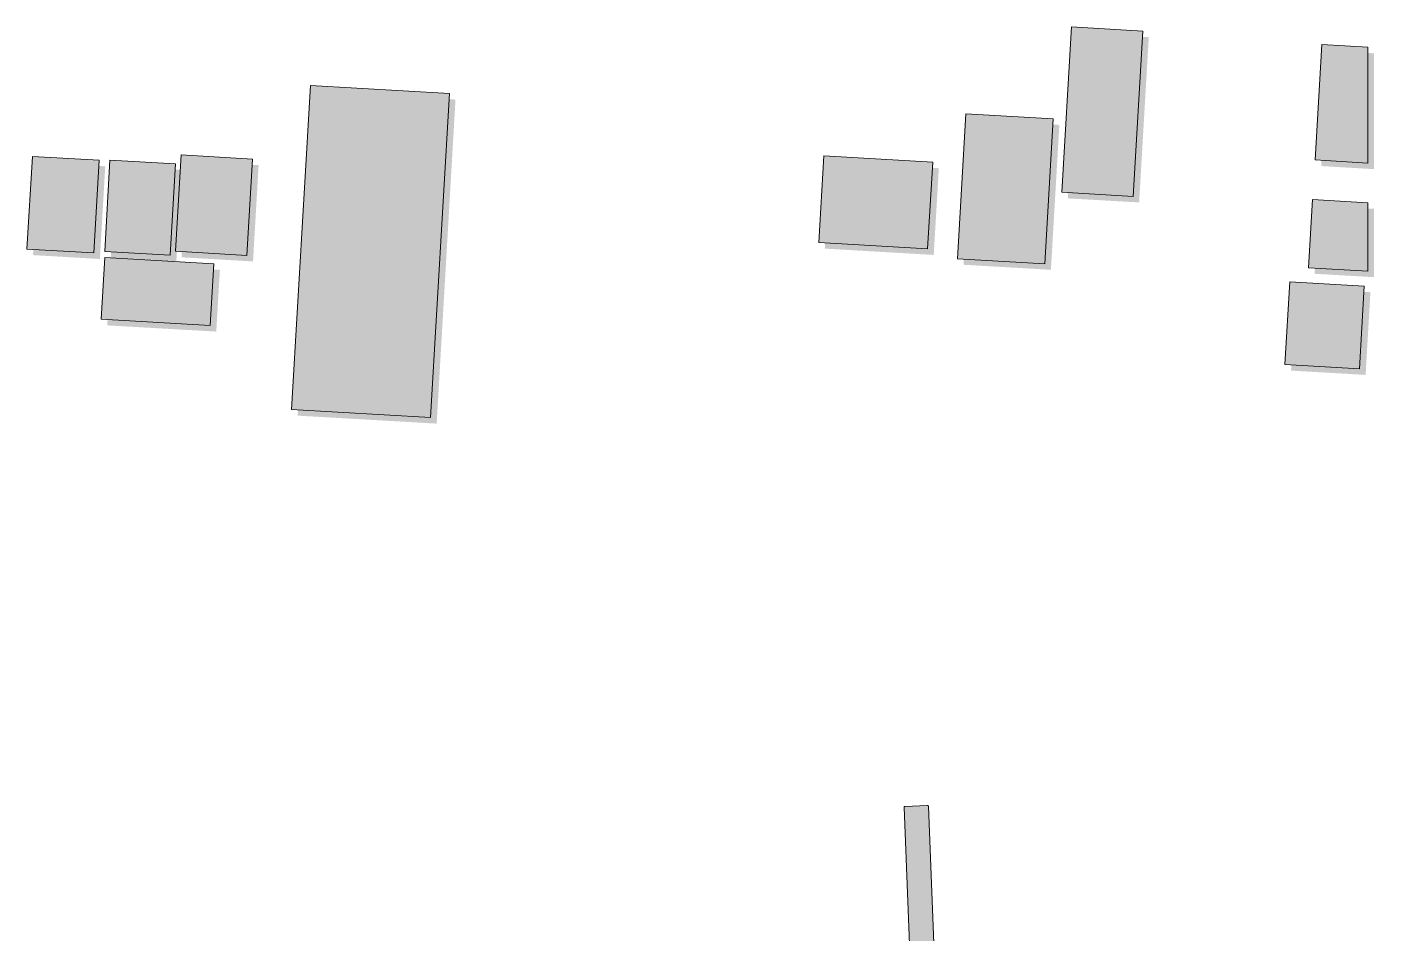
# Model space of a CAD drawing. Header units: metres. Extents: x 305859 to 307221, y 9155922 to 9156786.
# Drawn here: x 307024.8 to 307190.8, y 9156615.8 to 9156727.5 of the extents above; entities that cross this region are included whole.
import ezdxf

# ---------------------------------------------------------------- set-up
doc = ezdxf.new("R2010")
doc.units = ezdxf.units.M
for name, color, linetype, lineweight, true_color in [('B-BAYANGAN', 7, 'Continuous', 0, 0x76786c), ('J-PERKERASAN_JALAN', 7, 'Continuous', 9, 0x989896), ('K-BANGUNAN_LUAR_TAPAK', 7, 'Continuous', 9, 0xdedede)]:
    doc.layers.add(name, color=color, linetype=linetype, lineweight=lineweight, true_color=true_color)

msp = doc.modelspace()

# ---------------------------------------------------------------- hatches: boundary and pattern name
at = {"layer": 'B-BAYANGAN', "true_color": 0x76786c}
h = msp.add_hatch(color=8, dxfattribs=at)
h.dxf.hatch_style = 1
h.paths.add_polyline_path([(307162.99, 9156726.2), (307161.8, 9156705.84), (307153.01, 9156706.34), (307154.2, 9156726.71), (307162.99, 9156726.2)])
h = msp.add_hatch(color=8, dxfattribs=at)
h.dxf.hatch_style = 1
h.paths.add_polyline_path([(307190.75, 9156724.21), (307190.75, 9156709.94), (307184.24, 9156710.32), (307185.06, 9156724.53), (307190.75, 9156724.21)])
h = msp.add_hatch(color=8, dxfattribs=at)
h.dxf.hatch_style = 1
h.paths.add_polyline_path([(307077.56, 9156718.51), (307075.24, 9156678.59), (307058.12, 9156679.57), (307060.46, 9156719.51), (307077.56, 9156718.51)])
h = msp.add_hatch(color=8, dxfattribs=at)
h.dxf.hatch_style = 1
h.paths.add_polyline_path([(307151.97, 9156715.39), (307150.93, 9156697.54), (307140.16, 9156698.16), (307141.2, 9156716.01), (307151.97, 9156715.39)])
h = msp.add_hatch(color=8, dxfattribs=at)
h.dxf.hatch_style = 1
h.paths.add_polyline_path([(307034.4, 9156710.29), (307033.74, 9156698.87), (307025.5, 9156699.35), (307026.17, 9156710.76), (307034.4, 9156710.29)])
h = msp.add_hatch(color=8, dxfattribs=at)
h.dxf.hatch_style = 1
h.paths.add_polyline_path([(307043.81, 9156709.83), (307043.16, 9156698.6), (307035.08, 9156699.06), (307035.73, 9156710.29), (307043.81, 9156709.83)])
h = msp.add_hatch(color=8, dxfattribs=at)
h.dxf.hatch_style = 1
h.paths.add_polyline_path([(307053.3, 9156710.43), (307052.61, 9156698.57), (307043.8, 9156699.08), (307044.49, 9156710.94), (307053.3, 9156710.43)])
h = msp.add_hatch(color=8, dxfattribs=at)
h.dxf.hatch_style = 1
h.paths.add_polyline_path([(307137.12, 9156710.06), (307136.49, 9156699.37), (307123.07, 9156700.15), (307123.69, 9156710.84), (307137.12, 9156710.06)])
h = msp.add_hatch(color=8, dxfattribs=at)
h.dxf.hatch_style = 1
h.paths.add_polyline_path([(307190.75, 9156705.05), (307190.75, 9156696.63), (307183.43, 9156697.05), (307183.92, 9156705.44), (307190.75, 9156705.05)])
h = msp.add_hatch(color=8, dxfattribs=at)
h.dxf.hatch_style = 1
h.paths.add_polyline_path([(307048.53, 9156697.53), (307048.08, 9156689.93), (307034.65, 9156690.69), (307035.08, 9156698.3), (307048.53, 9156697.53)])
h = msp.add_hatch(color=8, dxfattribs=at)
h.dxf.hatch_style = 1
h.paths.add_polyline_path([(307190.3, 9156694.78), (307189.71, 9156684.59), (307180.52, 9156685.12), (307181.11, 9156695.31), (307190.3, 9156694.78)])
at = {"layer": 'J-PERKERASAN_JALAN', "true_color": 0xa8a8a6}
h = msp.add_hatch(color=253, dxfattribs=at)
h.dxf.hatch_style = 1
h.paths.add_polyline_path([(307070.13, 9156531.94), (307076.35, 9156531.18), (307076.8, 9156531.16), (307097.86, 9156531), (307098.52, 9156531.05), (307105.38, 9156532.15), (307105.87, 9156532.26), (307106.33, 9156532.42), (307106.78, 9156532.65), (307109.22, 9156534.09), (307109.59, 9156534.33), (307116.3, 9156539.34), (307116.37, 9156539.39), (307116.52, 9156539.48), (307116.6, 9156539.52), (307119.56, 9156541), (307119.64, 9156541.04), (307119.79, 9156541.1), (307119.92, 9156541.13), (307120.07, 9156541.16), (307120.16, 9156541.18), (307125.95, 9156541.77), (307126.08, 9156541.78), (307126.32, 9156541.78), (307126.44, 9156541.77), (307130.73, 9156541.16), (307131.26, 9156541.12), (307131.79, 9156541.15), (307132.31, 9156541.25), (307132.81, 9156541.42), (307133.29, 9156541.65), (307133.73, 9156541.95), (307134.12, 9156542.3), (307134.47, 9156542.69), (307134.77, 9156543.14), (307135, 9156543.61), (307135.16, 9156544.12), (307135.26, 9156544.64), (307135.29, 9156545.17), (307134.87, 9156579.59), (307134.87, 9156579.7), (307132.84, 9156631.28), (307132.84, 9156631.4), (307132.96, 9156631.41), (307135.7, 9156631.52), (307135.82, 9156631.52), (307135.83, 9156631.4), (307137.87, 9156579.75), (307137.87, 9156579.73), (307137.87, 9156579.71), (307137.87, 9156579.69), (307138.31, 9156543.45), (307138.35, 9156542.94), (307138.45, 9156542.44), (307138.62, 9156541.96), (307138.85, 9156541.5), (307139.13, 9156541.07), (307139.46, 9156540.69), (307139.85, 9156540.35), (307140.27, 9156540.06), (307140.72, 9156539.83), (307141.2, 9156539.66), (307141.7, 9156539.55), (307159.5, 9156536.8), (307159.59, 9156536.79), (307159.77, 9156536.74), (307159.86, 9156536.71), (307160.67, 9156536.43), (307160.75, 9156536.39), (307160.91, 9156536.32), (307160.99, 9156536.28), (307161.74, 9156535.85), (307161.82, 9156535.8), (307161.95, 9156535.71), (307162.06, 9156535.63), (307162.15, 9156535.53), (307162.24, 9156535.42), (307162.33, 9156535.29), (307162.37, 9156535.21), (307162.79, 9156534.46), (307162.84, 9156534.37), (307162.92, 9156534.19), (307162.96, 9156534.03), (307163, 9156533.85), (307163.01, 9156533.74), (307163.08, 9156532.69), (307163.09, 9156532.59), (307163.08, 9156532.4), (307163.07, 9156532.3), (307161.92, 9156523.11), (307155.3, 9156471.84), (307155.28, 9156471.62), (307152.53, 9156433.75), (307152.53, 9156433.24), (307152.58, 9156432.74), (307152.71, 9156432.25), (307152.89, 9156431.78), (307153.13, 9156431.34), (307153.42, 9156430.93), (307153.76, 9156430.56), (307154.15, 9156430.24), (307154.58, 9156429.96), (307155.03, 9156429.75), (307155.51, 9156429.59), (307156, 9156429.49), (307180.72, 9156426.28), (307180.74, 9156426.28), (307180.79, 9156426.27), (307190, 9156424.81), (307190, 9156422.28), (307180.45, 9156423.8), (307180.34, 9156423.81), (307150.52, 9156427.68), (307111.76, 9156432.76), (307111.26, 9156432.79), (307110.75, 9156432.76), (307110.26, 9156432.67), (307109.78, 9156432.51), (307109.32, 9156432.3), (307108.89, 9156432.03), (307108.5, 9156431.71), (307108.16, 9156431.34), (307107.86, 9156430.93), (307107.62, 9156430.48), (307107.44, 9156430.01), (307107.31, 9156429.53), (307107.25, 9156429.02), (307104.47, 9156381.57), (307104.48, 9156381.05), (307104.55, 9156380.54), (307104.69, 9156380.04), (307104.89, 9156379.56), (307105.15, 9156379.11), (307105.47, 9156378.69), (307105.84, 9156378.33), (307106.25, 9156378.01), (307106.7, 9156377.75), (307107.19, 9156377.55), (307107.69, 9156377.42), (307108.2, 9156377.35), (307108.73, 9156377.35), (307109.32, 9156377.39), (307109.43, 9156377.39), (307109.46, 9156377.39), (307109.57, 9156377.39), (307134.9, 9156376.15), (307165.31, 9156374.68), (307165.41, 9156374.67), (307165.44, 9156374.67), (307165.55, 9156374.66), (307167.25, 9156374.39), (307167.32, 9156374.38), (307167.47, 9156374.34), (307167.58, 9156374.3), (307167.68, 9156374.25), (307167.81, 9156374.18), (307167.87, 9156374.13), (307168.52, 9156373.66), (307168.59, 9156373.61), (307168.71, 9156373.51), (307168.8, 9156373.41), (307168.87, 9156373.31), (307168.94, 9156373.2), (307169, 9156373.05), (307169.03, 9156372.97), (307169.34, 9156372.07), (307169.36, 9156371.99), (307169.4, 9156371.84), (307169.41, 9156371.71), (307169.41, 9156371.55), (307169.41, 9156371.46), (307168.22, 9156358.3), (307168.21, 9156357.76), (307168.27, 9156357.23), (307168.4, 9156356.71), (307168.6, 9156356.22), (307168.86, 9156355.75), (307169.18, 9156355.32), (307169.56, 9156354.94), (307169.98, 9156354.62), (307170.45, 9156354.35), (307170.94, 9156354.15), (307171.46, 9156354.01), (307171.99, 9156353.95), (307190, 9156352.97), (307190, 9156349.97), (307171.97, 9156350.94), (307171.43, 9156350.94), (307170.9, 9156350.86), (307170.38, 9156350.71), (307169.89, 9156350.49), (307169.43, 9156350.21), (307169.02, 9156349.87), (307168.65, 9156349.48), (307168.34, 9156349.04), (307168.09, 9156348.56), (307167.91, 9156348.06), (307167.79, 9156347.53), (307167.75, 9156346.99), (307167.45, 9156320.8), (307167.47, 9156320.3), (307167.56, 9156319.8), (307167.71, 9156319.32), (307167.92, 9156318.87), (307168.19, 9156318.44), (307168.5, 9156318.05), (307168.86, 9156317.7), (307169.27, 9156317.4), (307169.7, 9156317.15), (307170.17, 9156316.96), (307170.65, 9156316.83), (307171.15, 9156316.76), (307190, 9156315.36), (307190, 9156312.35), (307171.48, 9156313.73), (307170.94, 9156313.73), (307170.41, 9156313.67), (307169.89, 9156313.53), (307169.4, 9156313.32), (307168.94, 9156313.05), (307168.51, 9156312.72), (307168.14, 9156312.34), (307167.82, 9156311.91), (307167.56, 9156311.44), (307167.36, 9156310.94), (307167.24, 9156310.42), (307167.18, 9156309.88), (307166.75, 9156297.65), (307166.74, 9156297.56), (307166.72, 9156297.4), (307166.69, 9156297.27), (307166.65, 9156297.13), (307166.61, 9156297.04), (307166.07, 9156295.73), (307166.03, 9156295.63), (307165.94, 9156295.46), (307165.83, 9156295.3), (307165.76, 9156295.22), (307164.87, 9156294.21), (307164.8, 9156294.13), (307164.66, 9156294), (307164.5, 9156293.89), (307164.41, 9156293.83), (307159.14, 9156290.81), (307158.68, 9156290.5), (307158.27, 9156290.13), (307157.91, 9156289.7), (307157.61, 9156289.23), (307157.38, 9156288.72), (307157.23, 9156288.19), (307157.15, 9156287.64), (307156.35, 9156277), (307156.34, 9156276.47), (307156.41, 9156275.94), (307156.55, 9156275.42), (307156.75, 9156274.93), (307157.02, 9156274.47), (307157.35, 9156274.05), (307157.73, 9156273.67), (307158.15, 9156273.35), (307158.62, 9156273.09), (307159.11, 9156272.89), (307159.63, 9156272.76), (307160.16, 9156272.71), (307181.33, 9156271.78), (307181.45, 9156271.78), (307183.86, 9156271.75), (307183.95, 9156271.74), (307184.13, 9156271.72), (307184.22, 9156271.71), (307187.13, 9156271.12), (307187.26, 9156271.09), (307187.32, 9156271.08), (307187.44, 9156271.04), (307190, 9156270.17), (307190, 9156267), (307186.75, 9156268.11), (307186.26, 9156268.24), (307184.09, 9156268.67), (307183.35, 9156268.75), (307181.34, 9156268.78), (307181.31, 9156268.78), (307181.29, 9156268.78), (307181.26, 9156268.78), (307159.19, 9156269.74), (307158.67, 9156269.73), (307158.15, 9156269.65), (307157.65, 9156269.51), (307157.17, 9156269.29), (307156.72, 9156269.02), (307156.31, 9156268.69), (307155.95, 9156268.31), (307155.64, 9156267.89), (307155.39, 9156267.43), (307155.2, 9156266.94), (307155.08, 9156266.43), (307150.97, 9156242.82), (307150.96, 9156242.73), (307150.91, 9156242.58), (307150.87, 9156242.45), (307150.81, 9156242.33), (307150.73, 9156242.19), (307150.67, 9156242.11), (307149.61, 9156240.65), (307149.55, 9156240.57), (307149.45, 9156240.45), (307149.35, 9156240.36), (307149.24, 9156240.27), (307149.13, 9156240.2), (307148.98, 9156240.12), (307148.9, 9156240.09), (307147.35, 9156239.44), (307147.25, 9156239.41), (307147.08, 9156239.35), (307146.9, 9156239.32), (307146.8, 9156239.31), (307111.27, 9156236.35), (307111.1, 9156236.33), (307107.89, 9156235.93), (307107.16, 9156235.77), (307104.58, 9156234.93), (307104.11, 9156234.75), (307093.68, 9156229.87), (307093.6, 9156229.84), (307093.45, 9156229.78), (307093.3, 9156229.74), (307093.21, 9156229.72), (307090.92, 9156229.34), (307090.89, 9156229.33), (307090.87, 9156229.33), (307090.84, 9156229.33), (307088.49, 9156229.01), (307088.46, 9156229.01), (307088.44, 9156229.01), (307088.41, 9156229), (307070.13, 9156227.13), (307070.13, 9156230.15), (307088.03, 9156231.98), (307088.16, 9156231.99), (307090.36, 9156232.29), (307090.5, 9156232.31), (307092.02, 9156232.57), (307092.54, 9156232.69), (307093.05, 9156232.89), (307103.09, 9156237.59), (307103.21, 9156237.64), (307103.27, 9156237.66), (307103.39, 9156237.7), (307106.69, 9156238.77), (307106.78, 9156238.79), (307106.96, 9156238.83), (307107.05, 9156238.85), (307110.82, 9156239.32), (307110.86, 9156239.32), (307110.89, 9156239.32), (307110.93, 9156239.33), (307144.78, 9156242.15), (307145.3, 9156242.23), (307145.8, 9156242.37), (307146.28, 9156242.59), (307146.73, 9156242.86), (307147.14, 9156243.19), (307147.51, 9156243.57), (307147.82, 9156243.99), (307148.07, 9156244.45), (307148.26, 9156244.94), (307148.39, 9156245.45), (307152.9, 9156271.45), (307152.95, 9156271.83), (307154.31, 9156289.9), (307154.32, 9156289.99), (307154.35, 9156290.15), (307154.38, 9156290.28), (307154.43, 9156290.41), (307154.5, 9156290.56), (307154.54, 9156290.64), (307154.98, 9156291.37), (307155.03, 9156291.45), (307155.13, 9156291.59), (307155.25, 9156291.71), (307155.32, 9156291.78), (307156.01, 9156292.41), (307156.09, 9156292.48), (307156.27, 9156292.61), (307156.36, 9156292.67), (307161.79, 9156295.79), (307162.21, 9156296.07), (307162.6, 9156296.4), (307162.94, 9156296.77), (307163.22, 9156297.19), (307163.46, 9156297.64), (307163.63, 9156298.12), (307163.75, 9156298.61), (307163.8, 9156299.11), (307164.39, 9156315.64), (307164.39, 9156315.74), (307164.8, 9156350.91), (307164.8, 9156351.02), (307164.81, 9156351.19), (307164.82, 9156351.3), (307164.96, 9156352.74), (307164.97, 9156352.84), (307165.01, 9156353.01), (307165.05, 9156353.15), (307165.06, 9156353.18), (307165.25, 9156353.76), (307165.36, 9156354.37), (307166.58, 9156367.94), (307166.59, 9156368.48), (307166.53, 9156369.01), (307166.4, 9156369.54), (307166.2, 9156370.03), (307165.94, 9156370.5), (307165.61, 9156370.93), (307165.23, 9156371.31), (307164.81, 9156371.64), (307164.34, 9156371.9), (307163.84, 9156372.1), (307163.32, 9156372.24), (307162.79, 9156372.3), (307134.79, 9156373.65), (307134.78, 9156373.65), (307110.35, 9156374.85), (307109.84, 9156374.84), (307109.34, 9156374.77), (307108.85, 9156374.64), (307108.39, 9156374.44), (307107.95, 9156374.19), (307107.22, 9156373.71), (307107.14, 9156373.66), (307107.12, 9156373.65), (307107.03, 9156373.6), (307106.79, 9156373.47), (307106.72, 9156373.44), (307106.59, 9156373.38), (307106.48, 9156373.35), (307106.33, 9156373.32), (307106.26, 9156373.31), (307106.02, 9156373.29), (307105.94, 9156373.28), (307105.75, 9156373.28), (307105.66, 9156373.29), (307103.38, 9156373.52), (307103.31, 9156373.53), (307103.18, 9156373.56), (307103.07, 9156373.59), (307102.96, 9156373.63), (307102.84, 9156373.69), (307102.78, 9156373.73), (307102.39, 9156373.97), (307102.32, 9156374.01), (307102.21, 9156374.1), (307102.12, 9156374.17), (307102.04, 9156374.26), (307101.96, 9156374.37), (307101.92, 9156374.44), (307101.75, 9156374.7), (307101.71, 9156374.77), (307101.65, 9156374.89), (307101.6, 9156375.03), (307101.58, 9156375.1), (307101.5, 9156375.36), (307101.48, 9156375.47), (307101.27, 9156376.05), (307101.17, 9156376.3), (307101.17, 9156376.42), (307104.31, 9156430.11), (307104.3, 9156430.64), (307104.23, 9156431.17), (307104.08, 9156431.69), (307103.87, 9156432.18), (307103.59, 9156432.64), (307103.25, 9156433.06), (307102.86, 9156433.42), (307102.43, 9156433.74), (307101.95, 9156433.99), (307101.45, 9156434.18), (307100.93, 9156434.29), (307070.13, 9156439.06), (307070.13, 9156441.59), (307106.21, 9156436), (307106.31, 9156435.99), (307145.08, 9156430.92), (307145.62, 9156430.88), (307146.16, 9156430.92), (307146.69, 9156431.04), (307147.2, 9156431.22), (307147.68, 9156431.47), (307148.12, 9156431.78), (307148.52, 9156432.15), (307148.86, 9156432.58), (307149.14, 9156433.04), (307149.36, 9156433.54), (307149.51, 9156434.06), (307149.58, 9156434.59), (307152.29, 9156471.96), (307152.3, 9156472.02), (307152.3, 9156472.05), (307152.31, 9156472.1), (307158.95, 9156523.46), (307158.95, 9156523.48), (307159.74, 9156529.8), (307159.77, 9156530.31), (307159.73, 9156530.83), (307159.63, 9156531.33), (307159.47, 9156531.82), (307159.24, 9156532.28), (307158.96, 9156532.71), (307158.62, 9156533.1), (307158.24, 9156533.44), (307157.82, 9156533.73), (307157.36, 9156533.96), (307156.88, 9156534.14), (307156.38, 9156534.25), (307136.67, 9156537.29), (307136.62, 9156537.29), (307126.63, 9156538.71), (307126.14, 9156538.75), (307125.65, 9156538.73), (307121.42, 9156538.29), (307120.94, 9156538.21), (307120.48, 9156538.08), (307120.04, 9156537.89), (307118.34, 9156537.04), (307117.73, 9156536.67), (307111.18, 9156531.78), (307111.09, 9156531.71), (307111.05, 9156531.68), (307110.96, 9156531.63), (307107.44, 9156529.56), (307107.36, 9156529.52), (307107.21, 9156529.45), (307107.08, 9156529.4), (307106.93, 9156529.36), (307106.83, 9156529.34), (307098.58, 9156528.02), (307098.5, 9156528.01), (307098.34, 9156527.99), (307098.25, 9156527.99), (307076.52, 9156528.16), (307076.41, 9156528.16), (307076.35, 9156528.17), (307076.24, 9156528.18), (307070.13, 9156528.91), (307070.13, 9156531.94)])
at = {"layer": 'K-BANGUNAN_LUAR_TAPAK', "true_color": 0xececea}
h = msp.add_hatch(color=7, dxfattribs=at)
h.dxf.hatch_style = 1
h.paths.add_polyline_path([(307162.24, 9156726.95), (307161.05, 9156706.59), (307152.26, 9156707.09), (307153.45, 9156727.46), (307162.24, 9156726.95)])
h = msp.add_hatch(color=7, dxfattribs=at)
h.dxf.hatch_style = 1
h.paths.add_polyline_path([(307190, 9156724.96), (307190, 9156710.69), (307183.49, 9156711.07), (307184.31, 9156725.28), (307190, 9156724.96)])
h = msp.add_hatch(color=7, dxfattribs=at)
h.dxf.hatch_style = 1
h.paths.add_polyline_path([(307076.81, 9156719.26), (307074.49, 9156679.34), (307057.37, 9156680.32), (307059.71, 9156720.26), (307076.81, 9156719.26)])
h = msp.add_hatch(color=7, dxfattribs=at)
h.dxf.hatch_style = 1
h.paths.add_polyline_path([(307151.22, 9156716.14), (307150.18, 9156698.29), (307139.41, 9156698.91), (307140.45, 9156716.76), (307151.22, 9156716.14)])
h = msp.add_hatch(color=7, dxfattribs=at)
h.dxf.hatch_style = 1
h.paths.add_polyline_path([(307052.55, 9156711.18), (307051.86, 9156699.32), (307043.05, 9156699.83), (307043.74, 9156711.69), (307052.55, 9156711.18)])
h = msp.add_hatch(color=7, dxfattribs=at)
h.dxf.hatch_style = 1
h.paths.add_polyline_path([(307136.37, 9156710.81), (307135.74, 9156700.12), (307122.32, 9156700.9), (307122.94, 9156711.59), (307136.37, 9156710.81)])
h = msp.add_hatch(color=7, dxfattribs=at)
h.dxf.hatch_style = 1
h.paths.add_polyline_path([(307033.65, 9156711.04), (307032.99, 9156699.62), (307024.75, 9156700.1), (307025.42, 9156711.51), (307033.65, 9156711.04)])
h = msp.add_hatch(color=7, dxfattribs=at)
h.dxf.hatch_style = 1
h.paths.add_polyline_path([(307043.06, 9156710.58), (307042.41, 9156699.35), (307034.33, 9156699.81), (307034.98, 9156711.04), (307043.06, 9156710.58)])
h = msp.add_hatch(color=7, dxfattribs=at)
h.dxf.hatch_style = 1
h.paths.add_polyline_path([(307190, 9156705.8), (307190, 9156697.38), (307182.68, 9156697.8), (307183.17, 9156706.19), (307190, 9156705.8)])
h = msp.add_hatch(color=7, dxfattribs=at)
h.dxf.hatch_style = 1
h.paths.add_polyline_path([(307047.78, 9156698.28), (307047.33, 9156690.68), (307033.9, 9156691.44), (307034.33, 9156699.05), (307047.78, 9156698.28)])
h = msp.add_hatch(color=7, dxfattribs=at)
h.dxf.hatch_style = 1
h.paths.add_polyline_path([(307189.55, 9156695.53), (307188.96, 9156685.34), (307179.77, 9156685.87), (307180.36, 9156696.06), (307189.55, 9156695.53)])

# ---------------------------------------------------------------- linework, layer by layer
at = {"layer": 'J-PERKERASAN_JALAN', "color": 8, "lineweight": 13, "true_color": 0x787876}
msp.add_lwpolyline([(307134.87, 9156579.7), (307132.84, 9156631.28), (307132.84, 9156631.4), (307132.96, 9156631.41), (307135.7, 9156631.52), (307135.82, 9156631.52), (307135.83, 9156631.4), (307137.87, 9156579.75)], dxfattribs=at)
at = {"layer": 'K-BANGUNAN_LUAR_TAPAK', "color": 253, "lineweight": 9, "true_color": 0xb0b0ae}
for points in [[(307162.24, 9156726.95), (307161.05, 9156706.59), (307152.26, 9156707.09), (307153.45, 9156727.46), (307162.24, 9156726.95)], [(307190, 9156724.96), (307190, 9156710.69), (307183.49, 9156711.07), (307184.31, 9156725.28), (307190, 9156724.96)], [(307076.81, 9156719.26), (307074.49, 9156679.34), (307057.37, 9156680.32), (307059.71, 9156720.26), (307076.81, 9156719.26)], [(307151.22, 9156716.14), (307150.18, 9156698.29), (307139.41, 9156698.91), (307140.45, 9156716.76), (307151.22, 9156716.14)], [(307052.55, 9156711.18), (307051.86, 9156699.32), (307043.05, 9156699.83), (307043.74, 9156711.69), (307052.55, 9156711.18)], [(307136.37, 9156710.81), (307135.74, 9156700.12), (307122.32, 9156700.9), (307122.94, 9156711.59), (307136.37, 9156710.81)], [(307033.65, 9156711.04), (307032.99, 9156699.62), (307024.75, 9156700.1), (307025.42, 9156711.51), (307033.65, 9156711.04)], [(307043.06, 9156710.58), (307042.41, 9156699.35), (307034.33, 9156699.81), (307034.98, 9156711.04), (307043.06, 9156710.58)], [(307190, 9156705.8), (307190, 9156697.38), (307182.68, 9156697.8), (307183.17, 9156706.19), (307190, 9156705.8)], [(307047.78, 9156698.28), (307047.33, 9156690.68), (307033.9, 9156691.44), (307034.33, 9156699.05), (307047.78, 9156698.28)], [(307189.55, 9156695.53), (307188.96, 9156685.34), (307179.77, 9156685.87), (307180.36, 9156696.06), (307189.55, 9156695.53)]]:
    msp.add_lwpolyline(points, close=True, dxfattribs=at)

doc.saveas('drawing.dxf')
